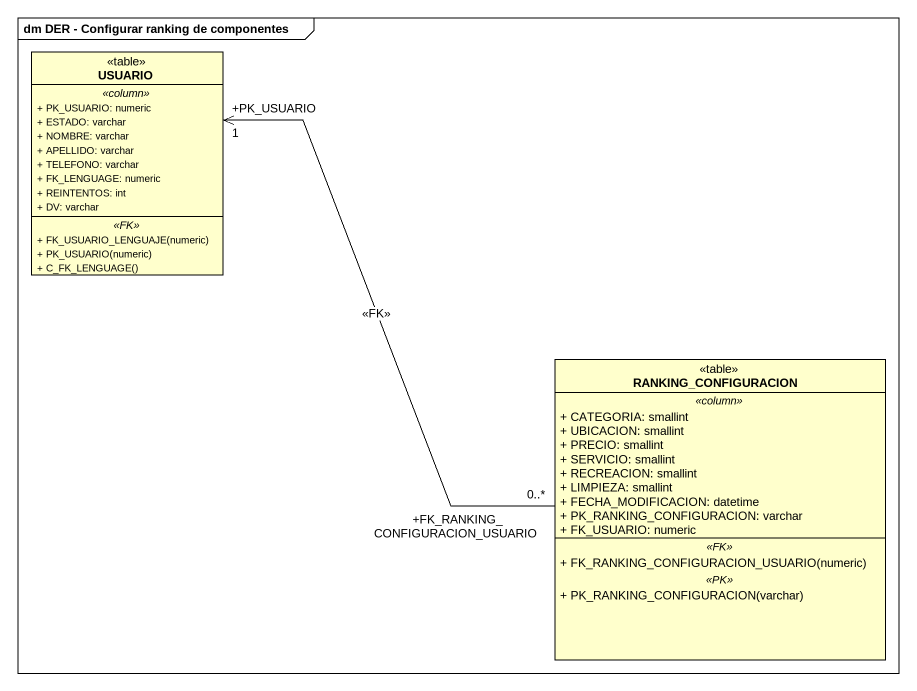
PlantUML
@startuml
mainframe dm DER - Configurar ranking de componentes
hide circle
hide empty members
skinparam classAttributeIconSize 0
class USUARIO <<table>> {
  .. <<column>> ..
  + PK_USUARIO: numeric
  + ESTADO: varchar
  + NOMBRE: varchar
  + APELLIDO: varchar
  + TELEFONO: varchar
  + FK_LENGUAGE: numeric
  + REINTENTOS: int
  + DV: varchar
  .. <<FK>> ..
  + FK_USUARIO_LENGUAJE(numeric)
  + PK_USUARIO(numeric)
  + C_FK_LENGUAGE()
}
class RANKING_CONFIGURACION <<table>> {
  .. <<column>> ..
  + CATEGORIA: smallint
  + UBICACION: smallint
  + PRECIO: smallint
  + SERVICIO: smallint
  + RECREACION: smallint
  + LIMPIEZA: smallint
  + FECHA_MODIFICACION: datetime
  + PK_RANKING_CONFIGURACION: varchar
  + FK_USUARIO: numeric
  .. <<FK>> ..
  + FK_RANKING_CONFIGURACION_USUARIO(numeric)
  .. <<PK>> ..
  + PK_RANKING_CONFIGURACION(varchar)
}
RANKING_CONFIGURACION "+FK_RANKING_CONFIGURACION_USUARIO\n0..*" -left-> "+PK_USUARIO\n1" USUARIO : <<FK>>
@enduml
